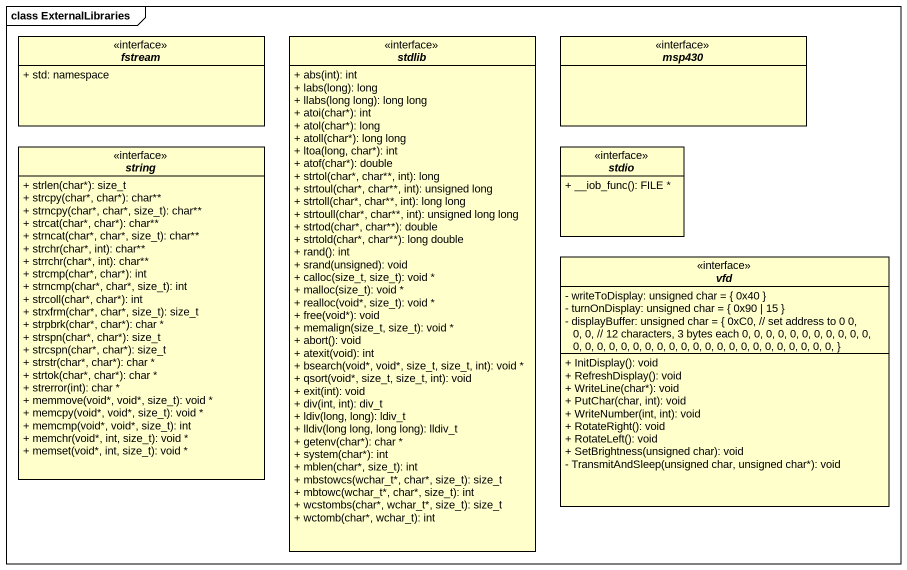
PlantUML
@startuml
mainframe class ExternalLibraries
hide circle
hide empty members
skinparam classAttributeIconSize 0
interface fstream {
  + std: namespace
}
interface stdlib {
  + abs(int): int
  + labs(long): long
  + llabs(long long): long long
  + atoi(char*): int
  + atol(char*): long
  + atoll(char*): long long
  + ltoa(long, char*): int
  + atof(char*): double
  + strtol(char*, char**, int): long
  + strtoul(char*, char**, int): unsigned long
  + strtoll(char*, char**, int): long long
  + strtoull(char*, char**, int): unsigned long long
  + strtod(char*, char**): double
  + strtold(char*, char**): long double
  + rand(): int
  + srand(unsigned): void
  + calloc(size_t, size_t): void *
  + malloc(size_t): void *
  + realloc(void*, size_t): void *
  + free(void*): void
  + memalign(size_t, size_t): void *
  + abort(): void
  + atexit(void): int
  + bsearch(void*, void*, size_t, size_t, int): void *
  + qsort(void*, size_t, size_t, int): void
  + exit(int): void
  + div(int, int): div_t
  + ldiv(long, long): ldiv_t
  + lldiv(long long, long long): lldiv_t
  + getenv(char*): char *
  + system(char*): int
  + mblen(char*, size_t): int
  + mbstowcs(wchar_t*, char*, size_t): size_t
  + mbtowc(wchar_t*, char*, size_t): int
  + wcstombs(char*, wchar_t*, size_t): size_t
  + wctomb(char*, wchar_t): int
}
interface msp430
interface string {
  + strlen(char*): size_t
  + strcpy(char*, char*): char**
  + strncpy(char*, char*, size_t): char**
  + strcat(char*, char*): char**
  + strncat(char*, char*, size_t): char**
  + strchr(char*, int): char**
  + strrchr(char*, int): char**
  + strcmp(char*, char*): int
  + strncmp(char*, char*, size_t): int
  + strcoll(char*, char*): int
  + strxfrm(char*, char*, size_t): size_t
  + strpbrk(char*, char*): char *
  + strspn(char*, char*): size_t
  + strcspn(char*, char*): size_t
  + strstr(char*, char*): char *
  + strtok(char*, char*): char *
  + strerror(int): char *
  + memmove(void*, void*, size_t): void *
  + memcpy(void*, void*, size_t): void *
  + memcmp(void*, void*, size_t): int
  + memchr(void*, int, size_t): void *
  + memset(void*, int, size_t): void *
}
interface stdio {
  + __iob_func(): FILE *
}
interface vfd {
  - writeToDisplay: unsigned char = { 0x40 }
  - turnOnDisplay: unsigned char = { 0x90 | 15 }
  - displayBuffer: unsigned char = { 0xC0, ~// set address to 0 0, 0, 0, ~// 12 characters, 3 bytes each 0, 0, 0, 0, 0, 0, 0, 0, 0, 0, 0, 0, 0, 0, 0, 0, 0, 0, 0, 0, 0, 0, 0, 0, 0, 0, 0, 0, 0, 0, 0, 0, 0, }
  + InitDisplay(): void
  + RefreshDisplay(): void
  + WriteLine(char*): void
  + PutChar(char, int): void
  + WriteNumber(int, int): void
  + RotateRight(): void
  + RotateLeft(): void
  + SetBrightness(unsigned char): void
  - TransmitAndSleep(unsigned char, unsigned char*): void
}
@enduml
